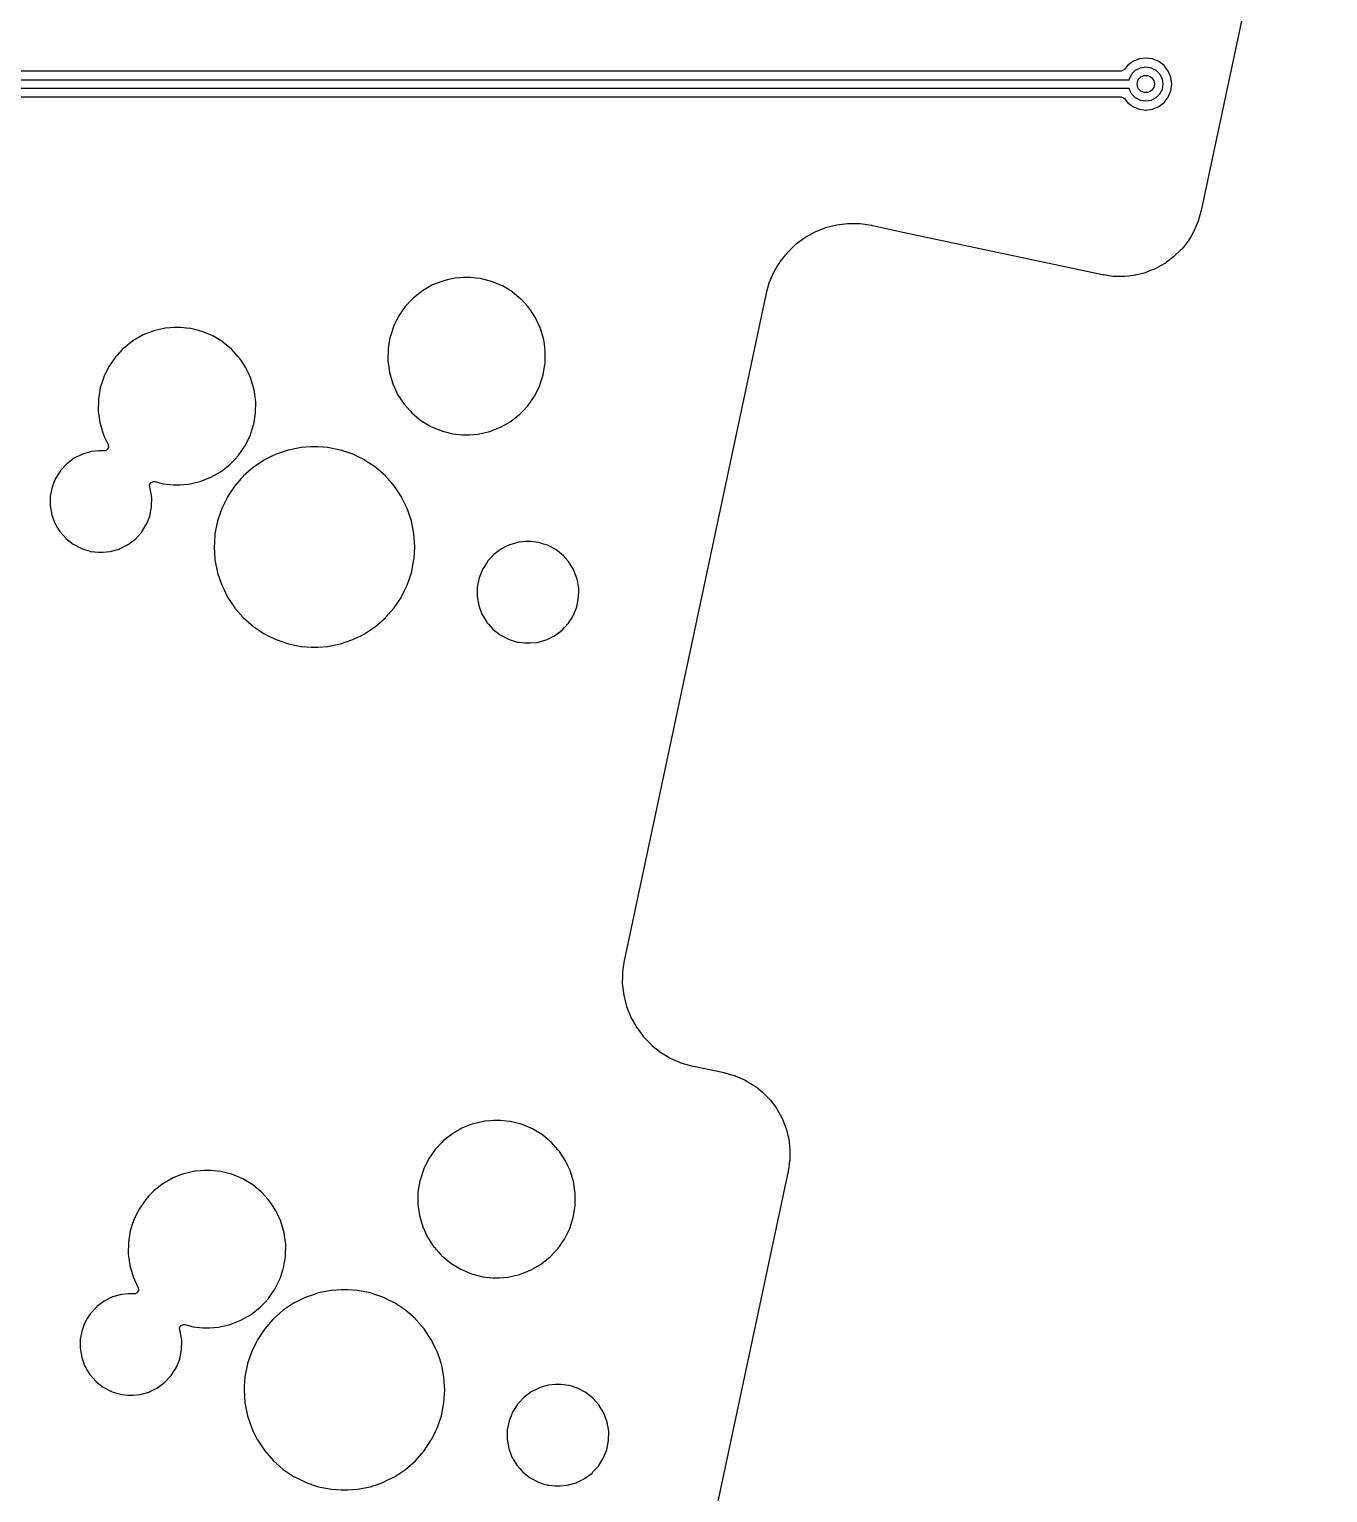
# Model space of a CAD drawing. Extents: x 0.6 to 14.8, y -5.2 to -0.6.
# Drawn here: x 5.768 to 6.958, y -3.277 to -1.936 of the extents above; entities that cross this region are included whole.
import ezdxf

# ---------------------------------------------------------------- set-up
doc = ezdxf.new("R2010")
doc.units = 0
doc.header["$MEASUREMENT"] = 0
doc.layers.add('BLACK', color=7, linetype='CONTINUOUS')

msp = doc.modelspace()

# ---------------------------------------------------------------- linework, layer by layer
at = {"layer": 'BLACK', "linetype": 'CONTINUOUS'}
for p, q in [((6.95806, -1.55636), (6.84202, -2.10228)), ((6.77448, -1.96936), (6.77179, -1.97286)), ((6.77942, -1.96557), (6.77448, -1.96936)), ((6.78517, -1.96319), (6.77942, -1.96557)), ((6.78208, -1.97348), (6.78647, -1.97124)), ((6.79134, -1.96237), (6.78517, -1.96319)), ((6.78647, -1.97124), (6.79134, -1.97047)), ((6.79751, -1.96319), (6.79134, -1.96237)), ((6.79134, -1.97047), (6.7962, -1.97124)), ((6.7962, -1.97124), (6.80059, -1.97348)), ((6.80326, -1.96557), (6.79751, -1.96319)), ((6.8082, -1.96936), (6.80326, -1.96557)), ((6.81199, -1.9743), (6.8082, -1.96936)), ((4.94032, -1.98228), (6.77621, -1.98228)), ((5.85827, -1.97439), (4.94784, -1.97439)), ((6.76869, -1.97439), (5.85827, -1.97439)), ((6.7698, -1.97423), (6.76869, -1.97439)), ((6.77179, -1.97286), (6.7698, -1.97423)), ((6.77621, -1.98228), (6.77636, -1.98135)), ((6.77636, -1.98135), (6.7786, -1.97696)), ((6.7786, -1.97696), (6.78208, -1.97348)), ((6.80059, -1.97348), (6.80408, -1.97696)), ((6.80408, -1.97696), (6.80632, -1.98135)), ((6.80632, -1.98135), (6.80709, -1.98622)), ((6.81437, -1.98005), (6.81199, -1.9743)), ((6.81518, -1.98622), (6.81437, -1.98005)), ((6.77621, -1.99016), (4.94032, -1.99016)), ((4.94784, -1.99805), (5.85827, -1.99805)), ((5.85827, -1.99805), (6.76869, -1.99805)), ((6.76869, -1.99805), (6.77099, -1.9988)), ((6.77636, -1.99109), (6.77621, -1.99016)), ((6.7786, -1.99548), (6.77636, -1.99109)), ((6.78208, -1.99896), (6.7786, -1.99548)), ((6.80408, -1.99548), (6.80059, -1.99896)), ((6.80632, -1.99109), (6.80408, -1.99548)), ((6.80709, -1.98622), (6.80632, -1.99109)), ((6.8082, -2.00308), (6.81199, -1.99814)), ((6.81199, -1.99814), (6.81437, -1.99239)), ((6.81437, -1.99239), (6.81518, -1.98622)), ((6.77099, -1.9988), (6.77179, -1.99958)), ((6.77179, -1.99958), (6.77448, -2.00308)), ((6.77448, -2.00308), (6.77942, -2.00687)), ((6.77942, -2.00687), (6.78517, -2.00925)), ((6.78647, -2.0012), (6.78208, -1.99896)), ((6.78517, -2.00925), (6.78964, -2.00984)), ((6.79134, -2.00197), (6.78647, -2.0012)), ((6.78964, -2.00984), (6.79108, -2.01003)), ((6.79108, -2.01003), (6.79134, -2.01007)), ((6.7962, -2.0012), (6.79134, -2.00197)), ((6.79134, -2.01007), (6.79159, -2.01003)), ((6.79159, -2.01003), (6.79304, -2.00984)), ((6.79304, -2.00984), (6.79751, -2.00925)), ((6.80059, -1.99896), (6.7962, -2.0012)), ((6.79751, -2.00925), (6.80326, -2.00687)), ((6.80326, -2.00687), (6.8082, -2.00308)), ((6.84182, -2.10311), (6.83933, -2.11192)), ((6.84202, -2.10228), (6.84177, -2.1027)), ((6.84177, -2.1027), (6.84181, -2.10308)), ((6.84181, -2.10308), (6.8418, -2.10311)), ((6.8418, -2.10311), (6.84182, -2.10311)), ((6.49796, -2.11812), (6.48801, -2.12209)), ((6.50834, -2.11549), (6.49796, -2.11812)), ((6.518, -2.11434), (6.50834, -2.11549)), ((6.51885, -2.11424), (6.518, -2.11434)), ((6.51898, -2.11423), (6.51885, -2.11424)), ((6.51885, -2.11424), (6.51885, -2.11424)), ((6.51911, -2.11423), (6.51898, -2.11423)), ((6.52392, -2.11429), (6.51911, -2.11423)), ((6.51911, -2.11423), (6.51911, -2.11423)), ((6.52969, -2.11437), (6.52392, -2.11429)), ((6.52981, -2.11439), (6.52969, -2.11437)), ((6.53992, -2.11585), (6.52981, -2.11439)), ((6.52981, -2.11439), (6.52981, -2.11439)), ((6.54029, -2.11591), (6.53992, -2.11585)), ((6.53992, -2.11585), (6.53992, -2.11585)), ((6.54028, -2.11593), (6.54029, -2.11591)), ((6.54051, -2.11606), (6.54028, -2.11593)), ((6.54083, -2.11617), (6.54051, -2.11606)), ((6.54129, -2.1163), (6.54083, -2.11617)), ((6.56886, -2.12216), (6.54129, -2.1163)), ((6.83913, -2.11251), (6.83543, -2.12113)), ((6.8393, -2.11203), (6.83913, -2.11251)), ((6.83933, -2.11192), (6.8393, -2.11203)), ((6.4724, -2.132), (6.47008, -2.13374)), ((6.47856, -2.1274), (6.4724, -2.132)), ((6.47867, -2.12733), (6.47856, -2.1274)), ((6.48801, -2.12209), (6.47867, -2.12733)), ((6.7516, -2.161), (6.56886, -2.12216)), ((6.83009, -2.1301), (6.82427, -2.13748)), ((6.83038, -2.12968), (6.83009, -2.1301)), ((6.83282, -2.12558), (6.83038, -2.12968)), ((6.83519, -2.1216), (6.83282, -2.12558)), ((6.83542, -2.12115), (6.83519, -2.1216)), ((6.83543, -2.12113), (6.83542, -2.12115)), ((6.46241, -2.14121), (6.45578, -2.14962)), ((6.47008, -2.13374), (6.46241, -2.14121)), ((6.81681, -2.14475), (6.81042, -2.14952)), ((6.8172, -2.14442), (6.81681, -2.14475)), ((6.82393, -2.13786), (6.8172, -2.14442)), ((6.82427, -2.13748), (6.82393, -2.13786)), ((6.4503, -2.15883), (6.44607, -2.16867)), ((6.45408, -2.15247), (6.4503, -2.15883)), ((6.45571, -2.14973), (6.45408, -2.15247)), ((6.45578, -2.14962), (6.45571, -2.14973)), ((6.45571, -2.14973), (6.45571, -2.14973)), ((6.79098, -2.15911), (6.78187, -2.16142)), ((6.79146, -2.15895), (6.79098, -2.15911)), ((6.79583, -2.15721), (6.79146, -2.15895)), ((6.80019, -2.15546), (6.79583, -2.15721)), ((6.80065, -2.15525), (6.80019, -2.15546)), ((6.8056, -2.15247), (6.80065, -2.15525)), ((6.80885, -2.15065), (6.8056, -2.15247)), ((6.80928, -2.15037), (6.80885, -2.15065)), ((6.81042, -2.14952), (6.80928, -2.15037)), ((6.13795, -2.17041), (6.12865, -2.17572)), ((6.14631, -2.16716), (6.13795, -2.17041)), ((6.1478, -2.16658), (6.14631, -2.16716)), ((6.14793, -2.16652), (6.1478, -2.16658)), ((6.1478, -2.16658), (6.1478, -2.16658)), ((6.14809, -2.16649), (6.14793, -2.16652)), ((6.15158, -2.1657), (6.14809, -2.16649)), ((6.15838, -2.16416), (6.15158, -2.1657)), ((6.15852, -2.16415), (6.15838, -2.16416)), ((6.16277, -2.16383), (6.15852, -2.16415)), ((6.15852, -2.16415), (6.15852, -2.16415)), ((6.16634, -2.16357), (6.16277, -2.16383)), ((6.17271, -2.16357), (6.16634, -2.16357)), ((6.17786, -2.16409), (6.17271, -2.16357)), ((6.18147, -2.16445), (6.17786, -2.16409)), ((6.18161, -2.16446), (6.18147, -2.16445)), ((6.18147, -2.16445), (6.18147, -2.16445)), ((6.18175, -2.1645), (6.18161, -2.16446)), ((6.19183, -2.16706), (6.18175, -2.1645)), ((6.18175, -2.1645), (6.18175, -2.1645)), ((6.19199, -2.1671), (6.19183, -2.16706)), ((6.20187, -2.17124), (6.19199, -2.1671)), ((6.21103, -2.1768), (6.20187, -2.17124)), ((6.44607, -2.16867), (6.44317, -2.17898)), ((6.75209, -2.16095), (6.7516, -2.161)), ((6.75244, -2.16115), (6.75209, -2.16095)), ((6.75257, -2.16117), (6.75244, -2.16115)), ((6.76161, -2.16248), (6.75257, -2.16117)), ((6.75257, -2.16117), (6.75257, -2.16117)), ((6.76212, -2.16252), (6.76161, -2.16248)), ((6.76596, -2.16257), (6.76212, -2.16252)), ((6.77152, -2.16264), (6.76596, -2.16257)), ((6.77203, -2.16262), (6.77152, -2.16264)), ((6.77541, -2.16222), (6.77203, -2.16262)), ((6.78136, -2.16151), (6.77541, -2.16222)), ((6.78187, -2.16142), (6.78136, -2.16151)), ((6.11892, -2.18376), (6.11325, -2.18978)), ((6.12024, -2.18235), (6.11892, -2.18376)), ((6.12865, -2.17572), (6.12024, -2.18235)), ((6.21114, -2.17689), (6.21103, -2.1768)), ((6.21892, -2.18336), (6.21114, -2.17689)), ((6.21926, -2.18365), (6.21892, -2.18336)), ((6.21936, -2.18376), (6.21926, -2.18365)), ((6.22518, -2.19027), (6.21936, -2.18376)), ((6.21936, -2.18376), (6.21936, -2.18376)), ((6.44324, -2.17947), (6.31382, -2.78834)), ((6.44319, -2.17903), (6.44308, -2.17944)), ((6.44308, -2.17944), (6.44324, -2.17947)), ((6.44317, -2.17898), (6.44319, -2.17898)), ((6.44319, -2.17898), (6.44319, -2.17903)), ((6.10679, -2.19896), (6.10206, -2.20856)), ((6.1129, -2.19015), (6.10679, -2.19896)), ((6.11325, -2.18978), (6.1129, -2.19015)), ((6.2264, -2.19164), (6.22518, -2.19027)), ((6.22648, -2.19176), (6.2264, -2.19164)), ((6.2272, -2.19286), (6.22648, -2.19176)), ((6.22648, -2.19176), (6.22648, -2.19176)), ((6.23227, -2.2006), (6.2272, -2.19286)), ((5.88112, -2.21294), (5.87262, -2.21624)), ((5.88247, -2.21241), (5.88112, -2.21294)), ((5.8826, -2.21236), (5.88247, -2.21241)), ((5.88247, -2.21241), (5.88247, -2.21241)), ((5.89305, -2.21), (5.8826, -2.21236)), ((5.8932, -2.20999), (5.89305, -2.21)), ((5.89744, -2.20967), (5.8932, -2.20999)), ((5.8932, -2.20999), (5.8932, -2.20999)), ((5.90101, -2.2094), (5.89744, -2.20967)), ((5.90739, -2.2094), (5.90101, -2.2094)), ((5.91254, -2.20992), (5.90739, -2.2094)), ((5.91614, -2.21029), (5.91254, -2.20992)), ((5.91628, -2.2103), (5.91614, -2.21029)), ((5.91614, -2.21029), (5.91614, -2.21029)), ((5.92666, -2.21294), (5.91628, -2.2103)), ((5.93654, -2.21708), (5.92666, -2.21294)), ((6.10201, -2.2087), (6.09953, -2.21644)), ((6.10206, -2.20856), (6.10201, -2.2087)), ((6.23498, -2.20647), (6.23227, -2.2006)), ((6.23636, -2.20947), (6.23498, -2.20647)), ((6.23675, -2.21033), (6.23636, -2.20947)), ((6.23975, -2.22061), (6.23675, -2.21033)), ((5.86332, -2.22156), (5.85491, -2.22819)), ((5.87262, -2.21624), (5.86332, -2.22156)), ((5.9457, -2.22264), (5.93654, -2.21708)), ((5.94581, -2.22273), (5.9457, -2.22264)), ((5.95376, -2.22934), (5.94581, -2.22273)), ((6.09816, -2.22264), (6.09723, -2.22834)), ((6.09879, -2.21876), (6.09816, -2.22264)), ((6.09953, -2.21644), (6.09879, -2.21876)), ((6.24002, -2.22256), (6.23975, -2.22061)), ((6.24102, -2.22994), (6.24002, -2.22256)), ((5.84757, -2.23599), (5.84146, -2.24479)), ((5.84916, -2.2343), (5.84757, -2.23599)), ((5.85359, -2.22959), (5.84916, -2.2343)), ((5.85491, -2.22819), (5.85359, -2.22959)), ((5.95394, -2.22949), (5.95376, -2.22934)), ((5.95403, -2.22959), (5.95394, -2.22949)), ((5.95985, -2.23611), (5.95403, -2.22959)), ((5.95403, -2.22959), (5.95403, -2.22959)), ((5.96107, -2.23748), (5.95985, -2.23611)), ((5.96115, -2.2376), (5.96107, -2.23748)), ((5.96127, -2.23778), (5.96115, -2.2376)), ((5.96115, -2.2376), (5.96115, -2.2376)), ((5.96275, -2.24005), (5.96127, -2.23778)), ((5.96694, -2.24644), (5.96275, -2.24005)), ((6.09707, -2.22934), (6.09693, -2.24005)), ((6.09693, -2.24005), (6.09695, -2.24019)), ((6.09723, -2.22834), (6.09707, -2.22934)), ((6.2412, -2.23122), (6.24102, -2.22994)), ((6.24106, -2.24193), (6.2412, -2.23122)), ((5.84146, -2.24479), (5.83673, -2.2544)), ((5.96889, -2.25066), (5.96694, -2.24644)), ((5.97068, -2.25454), (5.96889, -2.25066)), ((6.09695, -2.24019), (6.09741, -2.24358)), ((6.09695, -2.24019), (6.09695, -2.24019)), ((6.09741, -2.24358), (6.09837, -2.25066)), ((6.09837, -2.25066), (6.10137, -2.26094)), ((6.23686, -2.26023), (6.23929, -2.25264)), ((6.23929, -2.25264), (6.23933, -2.25251)), ((6.23933, -2.25251), (6.24079, -2.24358)), ((6.24079, -2.24358), (6.24103, -2.24208)), ((6.24103, -2.24208), (6.24106, -2.24193)), ((6.24103, -2.24208), (6.24103, -2.24208)), ((5.83346, -2.2646), (5.83174, -2.27517)), ((5.83597, -2.25676), (5.83346, -2.2646)), ((5.83668, -2.25454), (5.83597, -2.25676)), ((5.83673, -2.2544), (5.83668, -2.25454)), ((5.97143, -2.25616), (5.97068, -2.25454)), ((5.97442, -2.26645), (5.97143, -2.25616)), ((5.97498, -2.27054), (5.97442, -2.26645)), ((6.10137, -2.26094), (6.10143, -2.26108)), ((6.10143, -2.26108), (6.10143, -2.26108)), ((6.10143, -2.26108), (6.10299, -2.26446)), ((6.10299, -2.26446), (6.10585, -2.27067)), ((6.23133, -2.27231), (6.23607, -2.26271)), ((6.23607, -2.26271), (6.23686, -2.26023)), ((5.83174, -2.27517), (5.8316, -2.28588)), ((5.97563, -2.27532), (5.97498, -2.27054)), ((5.97587, -2.27706), (5.97563, -2.27532)), ((5.97573, -2.28777), (5.97587, -2.27706)), ((6.10585, -2.27067), (6.11173, -2.27963)), ((6.11173, -2.27963), (6.11182, -2.27974)), ((6.11182, -2.27974), (6.11182, -2.27974)), ((6.11182, -2.27974), (6.11759, -2.2862)), ((6.22523, -2.28112), (6.23133, -2.27231)), ((5.8316, -2.28588), (5.83162, -2.28603)), ((5.83162, -2.28603), (5.83162, -2.28603)), ((5.83162, -2.28603), (5.83186, -2.28777)), ((5.83186, -2.28777), (5.83304, -2.2965)), ((5.97401, -2.29834), (5.97573, -2.28777)), ((6.11759, -2.2862), (6.11886, -2.28762)), ((6.11886, -2.28762), (6.11897, -2.28771)), ((6.11897, -2.28771), (6.11897, -2.28771)), ((6.11897, -2.28771), (6.12563, -2.29325)), ((6.12563, -2.29325), (6.12709, -2.29447)), ((6.2098, -2.29529), (6.21516, -2.29107)), ((6.21516, -2.29107), (6.21789, -2.28892)), ((6.21789, -2.28892), (6.22115, -2.28545)), ((6.22115, -2.28545), (6.22513, -2.28122)), ((6.22513, -2.28122), (6.22523, -2.28112)), ((6.22513, -2.28122), (6.22513, -2.28122)), ((5.83304, -2.2965), (5.83604, -2.30678)), ((5.83604, -2.30678), (5.8361, -2.30691)), ((5.8361, -2.30691), (5.8361, -2.30691)), ((5.8361, -2.30691), (5.83716, -2.3092)), ((5.97074, -2.30854), (5.97264, -2.30262)), ((5.97264, -2.30262), (5.97396, -2.29848)), ((5.97396, -2.29848), (5.97401, -2.29834)), ((6.12709, -2.29447), (6.13625, -2.30003)), ((6.13625, -2.30003), (6.14613, -2.30417)), ((6.14613, -2.30417), (6.14627, -2.3042)), ((6.14627, -2.3042), (6.14627, -2.3042)), ((6.14627, -2.3042), (6.1482, -2.30469)), ((6.1482, -2.30469), (6.15651, -2.30681)), ((6.15651, -2.30681), (6.15666, -2.30682)), ((6.15666, -2.30682), (6.15666, -2.30682)), ((6.15666, -2.30682), (6.15922, -2.30708)), ((6.15922, -2.30708), (6.16541, -2.3077)), ((6.17535, -2.30744), (6.1796, -2.30712)), ((6.1796, -2.30712), (6.17974, -2.30711)), ((6.1796, -2.30712), (6.1796, -2.30712)), ((6.17974, -2.30711), (6.19019, -2.30475)), ((6.19019, -2.30475), (6.19045, -2.30465)), ((6.19045, -2.30465), (6.19405, -2.30325)), ((6.19405, -2.30325), (6.20017, -2.30086)), ((6.20017, -2.30086), (6.20947, -2.29555)), ((6.20947, -2.29555), (6.2098, -2.29529)), ((5.83716, -2.3092), (5.84053, -2.31651)), ((5.84108, -2.31902), (5.84006, -2.3212)), ((5.84053, -2.31651), (5.84061, -2.31663)), ((5.84061, -2.31663), (5.84062, -2.31665)), ((5.84062, -2.31665), (5.84108, -2.31902)), ((5.9599, -2.32695), (5.966, -2.31815)), ((5.966, -2.31815), (5.97074, -2.30854)), ((6.01766, -2.31931), (6.00587, -2.32166)), ((6.01779, -2.3193), (6.01766, -2.31931)), ((6.0266, -2.31873), (6.01779, -2.3193)), ((6.01779, -2.3193), (6.01779, -2.3193)), ((6.02666, -2.31872), (6.0266, -2.31873)), ((6.0266, -2.31873), (6.0266, -2.31873)), ((6.03267, -2.31872), (6.02666, -2.31872)), ((6.03273, -2.31873), (6.03267, -2.31872)), ((6.04154, -2.3193), (6.03273, -2.31873)), ((6.03273, -2.31873), (6.03273, -2.31873)), ((6.04167, -2.31931), (6.04154, -2.3193)), ((6.04154, -2.3193), (6.04154, -2.3193)), ((6.05346, -2.32166), (6.04167, -2.31931)), ((6.16541, -2.3077), (6.17178, -2.3077)), ((6.17178, -2.3077), (6.17535, -2.30744)), ((5.80965, -2.32909), (5.8028, -2.3342)), ((5.81731, -2.32532), (5.80965, -2.32909)), ((5.82553, -2.323), (5.81731, -2.32532)), ((5.83187, -2.32241), (5.82553, -2.323)), ((5.8368, -2.32241), (5.83187, -2.32241)), ((5.83692, -2.32243), (5.8368, -2.32241)), ((5.83698, -2.32243), (5.83692, -2.32243)), ((5.83795, -2.32237), (5.83698, -2.32243)), ((5.84006, -2.3212), (5.83795, -2.32237)), ((5.95256, -2.33475), (5.95695, -2.33009)), ((5.95695, -2.33009), (5.9598, -2.32706)), ((5.9598, -2.32706), (5.9599, -2.32695)), ((5.9598, -2.32706), (5.9598, -2.32706)), ((5.98369, -2.33084), (5.97369, -2.33753)), ((5.9838, -2.33079), (5.98369, -2.33084)), ((5.99067, -2.3274), (5.9838, -2.33079)), ((5.9838, -2.33079), (5.9838, -2.33079)), ((5.99448, -2.32552), (5.99067, -2.3274)), ((6.00279, -2.3227), (5.99448, -2.32552)), ((6.00575, -2.3217), (6.00279, -2.3227)), ((6.00587, -2.32166), (6.00575, -2.3217)), ((6.00575, -2.3217), (6.00575, -2.3217)), ((6.05358, -2.3217), (6.05346, -2.32166)), ((6.05654, -2.3227), (6.05358, -2.3217)), ((6.05358, -2.3217), (6.05358, -2.3217)), ((6.06485, -2.32552), (6.05654, -2.3227)), ((6.06866, -2.3274), (6.06485, -2.32552)), ((6.07552, -2.33079), (6.06866, -2.3274)), ((6.07564, -2.33084), (6.07552, -2.33079)), ((6.07552, -2.33079), (6.07552, -2.33079)), ((6.08564, -2.33753), (6.07564, -2.33084)), ((5.79519, -2.34335), (5.79245, -2.3477)), ((5.79691, -2.34063), (5.79519, -2.34335)), ((5.797, -2.34048), (5.79691, -2.34063)), ((5.79691, -2.34063), (5.79691, -2.34063)), ((5.79792, -2.33949), (5.797, -2.34048)), ((5.80268, -2.33434), (5.79792, -2.33949)), ((5.8028, -2.3342), (5.80268, -2.33434)), ((5.92486, -2.35058), (5.93485, -2.3467)), ((5.93485, -2.3467), (5.94415, -2.34139)), ((5.94415, -2.34139), (5.95256, -2.33475)), ((5.96456, -2.34555), (5.96256, -2.34783)), ((5.96465, -2.34546), (5.96456, -2.34555)), ((5.97369, -2.33753), (5.96465, -2.34546)), ((6.09468, -2.34546), (6.08564, -2.33753)), ((6.09477, -2.34555), (6.09468, -2.34546)), ((6.09677, -2.34783), (6.09477, -2.34555)), ((5.78928, -2.35563), (5.78762, -2.36401)), ((5.79098, -2.35137), (5.78928, -2.35563)), ((5.79238, -2.34787), (5.79098, -2.35137)), ((5.79245, -2.3477), (5.79238, -2.34787)), ((5.79238, -2.34787), (5.79238, -2.34787)), ((5.87865, -2.35337), (5.87998, -2.35137)), ((5.87874, -2.35578), (5.87865, -2.35337)), ((5.87912, -2.35681), (5.87874, -2.35578)), ((5.88057, -2.36523), (5.87912, -2.35681)), ((5.87998, -2.35137), (5.88224, -2.35054)), ((5.88224, -2.35054), (5.88336, -2.35065)), ((5.88336, -2.35065), (5.89118, -2.35264)), ((5.89118, -2.35264), (5.89133, -2.35266)), ((5.89133, -2.35266), (5.89133, -2.35266)), ((5.89133, -2.35266), (5.89389, -2.35292)), ((5.89389, -2.35292), (5.90008, -2.35354)), ((5.90008, -2.35354), (5.90645, -2.35354)), ((5.90645, -2.35354), (5.91002, -2.35327)), ((5.91002, -2.35327), (5.91427, -2.35296)), ((5.91427, -2.35296), (5.91442, -2.35295)), ((5.91427, -2.35296), (5.91427, -2.35296)), ((5.91442, -2.35295), (5.92486, -2.35058)), ((5.95672, -2.3545), (5.95003, -2.3645)), ((5.96256, -2.34783), (5.95672, -2.3545)), ((6.10261, -2.3545), (6.09677, -2.34783)), ((6.10929, -2.3645), (6.10261, -2.3545)), ((5.78762, -2.36401), (5.7875, -2.37255)), ((5.7875, -2.37255), (5.78895, -2.38097)), ((5.87879, -2.38215), (5.88045, -2.37377)), ((5.88045, -2.37377), (5.88057, -2.36523)), ((5.94959, -2.36541), (5.94471, -2.37529)), ((5.94998, -2.36461), (5.94959, -2.36541)), ((5.95003, -2.3645), (5.94998, -2.36461)), ((5.94998, -2.36461), (5.94998, -2.36461)), ((6.10935, -2.36461), (6.10929, -2.3645)), ((6.10974, -2.36541), (6.10935, -2.36461)), ((6.10935, -2.36461), (6.10935, -2.36461)), ((6.11461, -2.37529), (6.10974, -2.36541)), ((5.78895, -2.38097), (5.79191, -2.38899)), ((5.876, -2.38914), (5.87872, -2.38231)), ((5.87872, -2.38231), (5.87879, -2.38215)), ((5.94085, -2.38668), (5.9385, -2.39847)), ((5.94471, -2.37529), (5.94085, -2.38668)), ((6.11848, -2.38668), (6.11461, -2.37529)), ((6.12083, -2.39847), (6.11848, -2.38668)), ((5.79191, -2.38899), (5.792, -2.38914)), ((5.792, -2.38914), (5.792, -2.38914)), ((5.792, -2.38914), (5.7937, -2.39201)), ((5.7937, -2.39201), (5.79627, -2.39633)), ((5.79627, -2.39633), (5.79639, -2.39646)), ((5.79639, -2.39646), (5.79639, -2.39646)), ((5.79639, -2.39646), (5.80179, -2.40261)), ((5.86527, -2.40358), (5.87107, -2.39731)), ((5.87107, -2.39731), (5.87562, -2.39008)), ((5.87562, -2.39008), (5.876, -2.38914)), ((5.93849, -2.3986), (5.93798, -2.4064)), ((5.9385, -2.39847), (5.93849, -2.3986)), ((5.93849, -2.3986), (5.93849, -2.3986)), ((6.12084, -2.3986), (6.12083, -2.39847)), ((6.12135, -2.4064), (6.12084, -2.3986)), ((6.12084, -2.3986), (6.12084, -2.3986)), ((5.80179, -2.40261), (5.80191, -2.40275)), ((5.80191, -2.40275), (5.80861, -2.40804)), ((5.80861, -2.40804), (5.81617, -2.41201)), ((5.81617, -2.41201), (5.81779, -2.41251)), ((5.81779, -2.41251), (5.82416, -2.41449)), ((5.84254, -2.41478), (5.85076, -2.41247)), ((5.85076, -2.41247), (5.85097, -2.41237)), ((5.85097, -2.41237), (5.8548, -2.41047)), ((5.8548, -2.41047), (5.85776, -2.40902)), ((5.85776, -2.40902), (5.85842, -2.40869)), ((5.85842, -2.40869), (5.86387, -2.40462)), ((5.86387, -2.40462), (5.86512, -2.40368)), ((5.86512, -2.40368), (5.86527, -2.40358)), ((5.86512, -2.40368), (5.86512, -2.40368)), ((5.93798, -2.4064), (5.93772, -2.41047)), ((5.93772, -2.41047), (5.93772, -2.4106)), ((5.93772, -2.4106), (5.93842, -2.42118)), ((6.12091, -2.42118), (6.12161, -2.4106)), ((6.12161, -2.41047), (6.12135, -2.4064)), ((6.12161, -2.4106), (6.12161, -2.41047)), ((6.20091, -2.41226), (6.19406, -2.41737)), ((6.20506, -2.41021), (6.20091, -2.41226)), ((6.20841, -2.40856), (6.20506, -2.41021)), ((6.20857, -2.40848), (6.20841, -2.40856)), ((6.20841, -2.40856), (6.20841, -2.40856)), ((6.21679, -2.40616), (6.20857, -2.40848)), ((6.22313, -2.40558), (6.21679, -2.40616)), ((6.22806, -2.40558), (6.22313, -2.40558)), ((6.23285, -2.40615), (6.22806, -2.40558)), ((6.23482, -2.40638), (6.23285, -2.40615)), ((6.235, -2.4064), (6.23482, -2.40638)), ((6.23482, -2.40638), (6.23482, -2.40638)), ((6.23517, -2.40645), (6.235, -2.4064)), ((6.23968, -2.40785), (6.23517, -2.40645)), ((6.23517, -2.40645), (6.23517, -2.40645)), ((6.24316, -2.40893), (6.23968, -2.40785)), ((6.25072, -2.41291), (6.24316, -2.40893)), ((6.25742, -2.4182), (6.25072, -2.41291)), ((5.82416, -2.41449), (5.82416, -2.41449)), ((5.82416, -2.41449), (5.82433, -2.41455)), ((5.82433, -2.41455), (5.82451, -2.41457)), ((5.82451, -2.41457), (5.82451, -2.41457)), ((5.82451, -2.41457), (5.82556, -2.41469)), ((5.82556, -2.41469), (5.83127, -2.41537)), ((5.83127, -2.41537), (5.8362, -2.41537)), ((5.8362, -2.41537), (5.84254, -2.41478)), ((5.93842, -2.42118), (5.9385, -2.42247)), ((5.9385, -2.42247), (5.94085, -2.43427)), ((6.11848, -2.43427), (6.12083, -2.42247)), ((6.12083, -2.42247), (6.12091, -2.42118)), ((6.18817, -2.42379), (6.18475, -2.42921)), ((6.18826, -2.42364), (6.18817, -2.42379)), ((6.18817, -2.42379), (6.18817, -2.42379)), ((6.19406, -2.41737), (6.18826, -2.42364)), ((6.25754, -2.41833), (6.25742, -2.4182)), ((6.2622, -2.42364), (6.25754, -2.41833)), ((6.26306, -2.42462), (6.2622, -2.42364)), ((6.26315, -2.42477), (6.26306, -2.42462)), ((6.26733, -2.43181), (6.26315, -2.42477)), ((6.26315, -2.42477), (6.26315, -2.42477)), ((5.94085, -2.43427), (5.94471, -2.44566)), ((6.11461, -2.44566), (6.11848, -2.43427)), ((6.18054, -2.4388), (6.17887, -2.44718)), ((6.18232, -2.43434), (6.18054, -2.4388)), ((6.18364, -2.43103), (6.18232, -2.43434)), ((6.18371, -2.43087), (6.18364, -2.43103)), ((6.18364, -2.43103), (6.18364, -2.43103)), ((6.18475, -2.42921), (6.18371, -2.43087)), ((6.26742, -2.43196), (6.26733, -2.43181)), ((6.26733, -2.43181), (6.26733, -2.43181)), ((6.27038, -2.43998), (6.26742, -2.43196)), ((6.27058, -2.44115), (6.27038, -2.43998)), ((6.27125, -2.44502), (6.27058, -2.44115)), ((5.94471, -2.44566), (5.94683, -2.44996)), ((5.94683, -2.44996), (5.94976, -2.45589)), ((6.10965, -2.45572), (6.11249, -2.44996)), ((6.11249, -2.44996), (6.11461, -2.44566)), ((6.17878, -2.45461), (6.17876, -2.45572)), ((6.17885, -2.4493), (6.17878, -2.45461)), ((6.17887, -2.44718), (6.17885, -2.4493)), ((6.27183, -2.44839), (6.27125, -2.44502)), ((6.27171, -2.45693), (6.2718, -2.45011)), ((6.2718, -2.45011), (6.27182, -2.44857)), ((6.27182, -2.44857), (6.27183, -2.44839)), ((6.27182, -2.44857), (6.27182, -2.44857)), ((5.94976, -2.45589), (5.95003, -2.45645)), ((5.95003, -2.45645), (5.95672, -2.46645)), ((5.95672, -2.46645), (5.9568, -2.46654)), ((5.9568, -2.46654), (5.96445, -2.47527)), ((6.09488, -2.47527), (6.10253, -2.46654)), ((6.10253, -2.46654), (6.10261, -2.46645)), ((6.10261, -2.46645), (6.10929, -2.45645)), ((6.10929, -2.45645), (6.10957, -2.45589)), ((6.10957, -2.45589), (6.10965, -2.45572)), ((6.17876, -2.45572), (6.18021, -2.46414)), ((6.18021, -2.46414), (6.18317, -2.47215)), ((6.26695, -2.47308), (6.26998, -2.46548)), ((6.26998, -2.46548), (6.27005, -2.46531)), ((6.26998, -2.46548), (6.26998, -2.46548)), ((6.27005, -2.46531), (6.27171, -2.45693)), ((5.96445, -2.47527), (5.96465, -2.47549)), ((5.96465, -2.47549), (5.97369, -2.48342)), ((6.08564, -2.48342), (6.09468, -2.47549)), ((6.09468, -2.47549), (6.09488, -2.47527)), ((6.18317, -2.47215), (6.18326, -2.4723)), ((6.18326, -2.4723), (6.18326, -2.4723)), ((6.18326, -2.4723), (6.18516, -2.47551)), ((6.18516, -2.47551), (6.18753, -2.47949)), ((6.18753, -2.47949), (6.18765, -2.47963)), ((6.18765, -2.47963), (6.18765, -2.47963)), ((6.18765, -2.47963), (6.18946, -2.48168)), ((6.25875, -2.48433), (6.2622, -2.4806)), ((6.2622, -2.4806), (6.26232, -2.48047)), ((6.2622, -2.4806), (6.2622, -2.4806)), ((6.26232, -2.48047), (6.26512, -2.47603)), ((6.26512, -2.47603), (6.26679, -2.4734)), ((6.26679, -2.4734), (6.26688, -2.47325)), ((6.26688, -2.47325), (6.26695, -2.47308)), ((5.97369, -2.48342), (5.98369, -2.4901)), ((5.98369, -2.4901), (5.9838, -2.49016)), ((5.9838, -2.49016), (5.9838, -2.49016)), ((5.9838, -2.49016), (5.98724, -2.49185)), ((5.98724, -2.49185), (5.99448, -2.49542)), ((6.06485, -2.49542), (6.07209, -2.49185)), ((6.07209, -2.49185), (6.07552, -2.49016)), ((6.07552, -2.49016), (6.07564, -2.4901)), ((6.07552, -2.49016), (6.07552, -2.49016)), ((6.07564, -2.4901), (6.08564, -2.48342)), ((6.18946, -2.48168), (6.19316, -2.48591)), ((6.19316, -2.48591), (6.19987, -2.4912)), ((6.19987, -2.4912), (6.20743, -2.49518)), ((6.24283, -2.49523), (6.24952, -2.49193)), ((6.24952, -2.49193), (6.24968, -2.49185)), ((6.24952, -2.49193), (6.24952, -2.49193)), ((6.24968, -2.49185), (6.25653, -2.48674)), ((6.25653, -2.48674), (6.25875, -2.48433)), ((5.99448, -2.49542), (6.00587, -2.49929)), ((6.00587, -2.49929), (6.01766, -2.50164)), ((6.01766, -2.50164), (6.01779, -2.50164)), ((6.01779, -2.50164), (6.01779, -2.50164)), ((6.01779, -2.50164), (6.0266, -2.50222)), ((6.0266, -2.50222), (6.0266, -2.50222)), ((6.0266, -2.50222), (6.02666, -2.50223)), ((6.02666, -2.50223), (6.03267, -2.50223)), ((6.03267, -2.50223), (6.03273, -2.50222)), ((6.03273, -2.50222), (6.04154, -2.50164)), ((6.03273, -2.50222), (6.03273, -2.50222)), ((6.04154, -2.50164), (6.04154, -2.50164)), ((6.04154, -2.50164), (6.04167, -2.50164)), ((6.04167, -2.50164), (6.05346, -2.49929)), ((6.05346, -2.49929), (6.06485, -2.49542)), ((6.20743, -2.49518), (6.20905, -2.49568)), ((6.20905, -2.49568), (6.21542, -2.49766)), ((6.21542, -2.49766), (6.21542, -2.49766)), ((6.21542, -2.49766), (6.21559, -2.49771)), ((6.21559, -2.49771), (6.21577, -2.49773)), ((6.21577, -2.49773), (6.21577, -2.49773)), ((6.21577, -2.49773), (6.21719, -2.4979)), ((6.21719, -2.4979), (6.22253, -2.49853)), ((6.22253, -2.49853), (6.22746, -2.49853)), ((6.22746, -2.49853), (6.2338, -2.49795)), ((6.2338, -2.49795), (6.24202, -2.49563)), ((6.24202, -2.49563), (6.24283, -2.49523)), ((6.31343, -2.78936), (6.31189, -2.79996)), ((6.31345, -2.78936), (6.31343, -2.78936)), ((6.31357, -2.78914), (6.31345, -2.78936)), ((6.31369, -2.78881), (6.31357, -2.78914)), ((6.31382, -2.78834), (6.31369, -2.78881)), ((6.31189, -2.79996), (6.31183, -2.80411)), ((6.31183, -2.80411), (6.31175, -2.81035)), ((6.31175, -2.81035), (6.31175, -2.81067)), ((6.31175, -2.81067), (6.31301, -2.8213)), ((6.31301, -2.8213), (6.31564, -2.83169)), ((6.31564, -2.83169), (6.31961, -2.84164)), ((6.31961, -2.84164), (6.31968, -2.84175)), ((6.31968, -2.84175), (6.31968, -2.84175)), ((6.31968, -2.84175), (6.32404, -2.84954)), ((6.32404, -2.84954), (6.32485, -2.85098)), ((6.32485, -2.85098), (6.32492, -2.85108)), ((6.32492, -2.85108), (6.33064, -2.85874)), ((6.33064, -2.85874), (6.33126, -2.85956)), ((6.33126, -2.85956), (6.33873, -2.86724)), ((6.33873, -2.86724), (6.33883, -2.86732)), ((6.33883, -2.86732), (6.33883, -2.86732)), ((6.33883, -2.86732), (6.34392, -2.87133)), ((6.34392, -2.87133), (6.34714, -2.87387)), ((6.34714, -2.87387), (6.35086, -2.87608)), ((6.35086, -2.87608), (6.35624, -2.87928)), ((6.35624, -2.87928), (6.35624, -2.87928)), ((6.35624, -2.87928), (6.35635, -2.87934)), ((6.35635, -2.87934), (6.36619, -2.88357)), ((6.36619, -2.88357), (6.3765, -2.88648)), ((6.3765, -2.88646), (6.37655, -2.88645)), ((6.3765, -2.88648), (6.3765, -2.88646)), ((6.37655, -2.88645), (6.37696, -2.88657)), ((6.37696, -2.88657), (6.377, -2.88641)), ((6.377, -2.88641), (6.40496, -2.89235)), ((6.40496, -2.89235), (6.40539, -2.8926)), ((6.40539, -2.8926), (6.40577, -2.89256)), ((6.40577, -2.89256), (6.40579, -2.89257)), ((6.40579, -2.89257), (6.4058, -2.89255)), ((6.4058, -2.89255), (6.41401, -2.89487)), ((6.41401, -2.89487), (6.41471, -2.89507)), ((6.41471, -2.89507), (6.41519, -2.89524)), ((6.41519, -2.89524), (6.42383, -2.89895)), ((6.42383, -2.89895), (6.42428, -2.89918)), ((6.42428, -2.89918), (6.43236, -2.90399)), ((6.43236, -2.90399), (6.43278, -2.90428)), ((6.43278, -2.90428), (6.43546, -2.90639)), ((6.43546, -2.90639), (6.44016, -2.9101)), ((6.44016, -2.9101), (6.44054, -2.91044)), ((6.44054, -2.91044), (6.4471, -2.91717)), ((6.4471, -2.91717), (6.44743, -2.91756)), ((6.44743, -2.91756), (6.45276, -2.92469)), ((6.18585, -2.93675), (6.1754, -2.93912)), ((6.18599, -2.93674), (6.18585, -2.93675)), ((6.19024, -2.93643), (6.18599, -2.93674)), ((6.18599, -2.93674), (6.18599, -2.93674)), ((6.19381, -2.93616), (6.19024, -2.93643)), ((6.20018, -2.93616), (6.19381, -2.93616)), ((6.20533, -2.93668), (6.20018, -2.93616)), ((6.20893, -2.93704), (6.20533, -2.93668)), ((6.20908, -2.93706), (6.20893, -2.93704)), ((6.20893, -2.93704), (6.20893, -2.93704)), ((6.21946, -2.93969), (6.20908, -2.93706)), ((6.45276, -2.92469), (6.45306, -2.92509)), ((6.45306, -2.92509), (6.45333, -2.92552)), ((6.45333, -2.92552), (6.45372, -2.9262)), ((6.45372, -2.9262), (6.45793, -2.93372)), ((6.45793, -2.93372), (6.45815, -2.93418)), ((6.45815, -2.93418), (6.46097, -2.94125)), ((6.15612, -2.94832), (6.1477, -2.95495)), ((6.16542, -2.943), (6.15612, -2.94832)), ((6.17392, -2.93969), (6.16542, -2.943)), ((6.17526, -2.93917), (6.17392, -2.93969)), ((6.1754, -2.93912), (6.17526, -2.93917)), ((6.17526, -2.93917), (6.17526, -2.93917)), ((6.22934, -2.94384), (6.21946, -2.93969)), ((6.2385, -2.94939), (6.22934, -2.94384)), ((6.23861, -2.94949), (6.2385, -2.94939)), ((6.2453, -2.95505), (6.23861, -2.94949)), ((6.46097, -2.94125), (6.46163, -2.94291)), ((6.46163, -2.94291), (6.46179, -2.94339)), ((6.46179, -2.94339), (6.46409, -2.95247)), ((6.14037, -2.96275), (6.13426, -2.97155)), ((6.14073, -2.96236), (6.14037, -2.96275)), ((6.14645, -2.95628), (6.14073, -2.96236)), ((6.1477, -2.95495), (6.14645, -2.95628)), ((6.24673, -2.95624), (6.2453, -2.95505)), ((6.24683, -2.95635), (6.24673, -2.95624)), ((6.25271, -2.96295), (6.24683, -2.95635)), ((6.24683, -2.95635), (6.24683, -2.95635)), ((6.25386, -2.96423), (6.25271, -2.96295)), ((6.25394, -2.96436), (6.25386, -2.96423)), ((6.25406, -2.96453), (6.25394, -2.96436)), ((6.25394, -2.96436), (6.25394, -2.96436)), ((6.46409, -2.95247), (6.4641, -2.9525)), ((6.4641, -2.9525), (6.46419, -2.95301)), ((6.46419, -2.95301), (6.4646, -2.95641)), ((6.4646, -2.95641), (6.4653, -2.96234)), ((6.46533, -2.96285), (6.4652, -2.97206)), ((6.4653, -2.96234), (6.46533, -2.96285)), ((6.13426, -2.97155), (6.12952, -2.98116)), ((6.25974, -2.97319), (6.25406, -2.96453)), ((6.26212, -2.97836), (6.25974, -2.97319)), ((6.46508, -2.97332), (6.46393, -2.98127)), ((6.46516, -2.97276), (6.46508, -2.97332)), ((6.4652, -2.97225), (6.46516, -2.97276)), ((6.4652, -2.97206), (6.4652, -2.97225)), ((5.90009, -2.98884), (5.89079, -2.99415)), ((5.90859, -2.98553), (5.90009, -2.98884)), ((5.90994, -2.98501), (5.90859, -2.98553)), ((5.91007, -2.98495), (5.90994, -2.98501)), ((5.90994, -2.98501), (5.90994, -2.98501)), ((5.92052, -2.98259), (5.91007, -2.98495)), ((5.92066, -2.98258), (5.92052, -2.98259)), ((5.92491, -2.98226), (5.92066, -2.98258)), ((5.92066, -2.98258), (5.92066, -2.98258)), ((5.92848, -2.982), (5.92491, -2.98226)), ((5.93485, -2.982), (5.92848, -2.982)), ((5.93765, -2.98228), (5.93485, -2.982)), ((5.94361, -2.98288), (5.93765, -2.98228)), ((5.94375, -2.98289), (5.94361, -2.98288)), ((5.94361, -2.98288), (5.94361, -2.98288)), ((5.95413, -2.98553), (5.94375, -2.98289)), ((5.96401, -2.98967), (5.95413, -2.98553)), ((5.97317, -2.99523), (5.96401, -2.98967)), ((6.127, -2.98903), (6.12626, -2.99136)), ((6.12948, -2.98129), (6.127, -2.98903)), ((6.12952, -2.98116), (6.12948, -2.98129)), ((6.26416, -2.98278), (6.26212, -2.97836)), ((6.26422, -2.98292), (6.26416, -2.98278)), ((6.26722, -2.9932), (6.26422, -2.98292)), ((6.46368, -2.98277), (6.3405, -3.56229)), ((6.46383, -2.98192), (6.46363, -2.98228)), ((6.46363, -2.98228), (6.46368, -2.98277)), ((6.46393, -2.98127), (6.46383, -2.98192)), ((5.88106, -3.00219), (5.87808, -3.00535)), ((5.88238, -3.00078), (5.88106, -3.00219)), ((5.88841, -2.99603), (5.88238, -3.00078)), ((5.89067, -2.99424), (5.88841, -2.99603)), ((5.89079, -2.99415), (5.89067, -2.99424)), ((5.89067, -2.99424), (5.89067, -2.99424)), ((5.97328, -2.99532), (5.97317, -2.99523)), ((5.98122, -3.00193), (5.97328, -2.99532)), ((5.9814, -3.00208), (5.98122, -3.00193)), ((5.9815, -3.00219), (5.9814, -3.00208)), ((5.98732, -3.0087), (5.9815, -3.00219)), ((5.9815, -3.00219), (5.9815, -3.00219)), ((6.12453, -3.00193), (6.12439, -3.01264)), ((6.12626, -2.99136), (6.12453, -3.00193)), ((6.2677, -2.99672), (6.26722, -2.9932)), ((6.26856, -3.00303), (6.2677, -2.99672)), ((6.26853, -3.0141), (6.26866, -3.00396)), ((6.26866, -3.00382), (6.26856, -3.00303)), ((6.26866, -3.00396), (6.26866, -3.00382)), ((5.86893, -3.01739), (5.86419, -3.02699)), ((5.87504, -3.00859), (5.86893, -3.01739)), ((5.87808, -3.00535), (5.87504, -3.00859)), ((5.98854, -3.01007), (5.98732, -3.0087)), ((5.99022, -3.01264), (5.98854, -3.01007)), ((5.99441, -3.01903), (5.99022, -3.01264)), ((6.12439, -3.01264), (6.12441, -3.01278)), ((6.12441, -3.01278), (6.12502, -3.01727)), ((6.12441, -3.01278), (6.12441, -3.01278)), ((6.12502, -3.01727), (6.12584, -3.02325)), ((6.2668, -3.0251), (6.26852, -3.01453)), ((6.26852, -3.01453), (6.26853, -3.0141)), ((5.86415, -3.02713), (5.86241, -3.03256)), ((5.86419, -3.02699), (5.86415, -3.02713)), ((5.99615, -3.02281), (5.99441, -3.01903)), ((5.99882, -3.02859), (5.99615, -3.02281)), ((5.99889, -3.02876), (5.99882, -3.02859)), ((6.00189, -3.03904), (5.99889, -3.02876)), ((6.12584, -3.02325), (6.12884, -3.03354)), ((6.26354, -3.0353), (6.2668, -3.0251)), ((5.86093, -3.0372), (5.85921, -3.04777)), ((5.86241, -3.03256), (5.86093, -3.0372)), ((6.00252, -3.04367), (6.00189, -3.03904)), ((6.00331, -3.04944), (6.00252, -3.04367)), ((6.12884, -3.03354), (6.1289, -3.03367)), ((6.1289, -3.03367), (6.1289, -3.03367)), ((6.1289, -3.03367), (6.13046, -3.03706)), ((6.13046, -3.03706), (6.13332, -3.04327)), ((6.13332, -3.04327), (6.13722, -3.04921)), ((6.2588, -3.04491), (6.26354, -3.0353)), ((5.85921, -3.04777), (5.85907, -3.05848)), ((6.00319, -3.06036), (6.00333, -3.04965)), ((6.00333, -3.04965), (6.00331, -3.04944)), ((6.13722, -3.04921), (6.13823, -3.05076)), ((6.13823, -3.05076), (6.13919, -3.05222)), ((6.13919, -3.05222), (6.13929, -3.05233)), ((6.13929, -3.05233), (6.13929, -3.05233)), ((6.13929, -3.05233), (6.14572, -3.05954)), ((6.24535, -3.06151), (6.24977, -3.05681)), ((6.24977, -3.05681), (6.25259, -3.05381)), ((6.25259, -3.05381), (6.25269, -3.05371)), ((6.25259, -3.05381), (6.25259, -3.05381)), ((6.25269, -3.05371), (6.2588, -3.04491)), ((5.85907, -3.05848), (5.85909, -3.05862)), ((5.85909, -3.05862), (5.85909, -3.05862)), ((5.85909, -3.05862), (5.85959, -3.06232)), ((5.85959, -3.06232), (5.86051, -3.06909)), ((5.86051, -3.06909), (5.86351, -3.07938)), ((6.00069, -3.07339), (6.00143, -3.07107)), ((6.00143, -3.07107), (6.00147, -3.07094)), ((6.00147, -3.07094), (6.00306, -3.06121)), ((6.00306, -3.06121), (6.00317, -3.06051)), ((6.00317, -3.06051), (6.00319, -3.06036)), ((6.00317, -3.06051), (6.00317, -3.06051)), ((6.14572, -3.05954), (6.14633, -3.06022)), ((6.14633, -3.06022), (6.14644, -3.06031)), ((6.14644, -3.06031), (6.14644, -3.06031)), ((6.14644, -3.06031), (6.14789, -3.06151)), ((6.14789, -3.06151), (6.15456, -3.06706)), ((6.15456, -3.06706), (6.16372, -3.07262)), ((6.22764, -3.07346), (6.23694, -3.06814)), ((6.23694, -3.06814), (6.24535, -3.06151)), ((5.86351, -3.07938), (5.86357, -3.07951)), ((5.86357, -3.07951), (5.86357, -3.07951)), ((5.86357, -3.07951), (5.86477, -3.08211)), ((5.86477, -3.08211), (5.86799, -3.0891)), ((5.99347, -3.09075), (5.99821, -3.08114)), ((5.99821, -3.08114), (6.00069, -3.07339)), ((6.16372, -3.07262), (6.1736, -3.07676)), ((6.1736, -3.07676), (6.18398, -3.0794)), ((6.18398, -3.0794), (6.18412, -3.07941)), ((6.18412, -3.07941), (6.18412, -3.07941)), ((6.18412, -3.07941), (6.18668, -3.07967)), ((6.18668, -3.07967), (6.19288, -3.0803)), ((6.19288, -3.0803), (6.19925, -3.0803)), ((6.19925, -3.0803), (6.20282, -3.08003)), ((6.20282, -3.08003), (6.20707, -3.07972)), ((6.20707, -3.07971), (6.20721, -3.0797)), ((6.20707, -3.07972), (6.20707, -3.07971)), ((6.20721, -3.0797), (6.21766, -3.07734)), ((6.21766, -3.07734), (6.21905, -3.0768)), ((6.21905, -3.0768), (6.22053, -3.07622)), ((6.22053, -3.07622), (6.22764, -3.07346)), ((5.84478, -3.09791), (5.83711, -3.10169)), ((5.853, -3.09559), (5.84478, -3.09791)), ((5.85934, -3.09501), (5.853, -3.09559)), ((5.86427, -3.09501), (5.85934, -3.09501)), ((5.86438, -3.09502), (5.86427, -3.09501)), ((5.86445, -3.09503), (5.86438, -3.09502)), ((5.86542, -3.09496), (5.86445, -3.09503)), ((5.86753, -3.09379), (5.86542, -3.09496)), ((5.86854, -3.09161), (5.86753, -3.09379)), ((5.86799, -3.0891), (5.86807, -3.08922)), ((5.86807, -3.08922), (5.86808, -3.08925)), ((5.86808, -3.08925), (5.86854, -3.09161)), ((5.98736, -3.09955), (5.99347, -3.09075)), ((6.02194, -3.09812), (6.01813, -3.1)), ((6.03025, -3.0953), (6.02194, -3.09812)), ((6.03321, -3.09429), (6.03025, -3.0953)), ((6.03333, -3.09425), (6.03321, -3.09429)), ((6.03321, -3.09429), (6.03321, -3.09429)), ((6.04513, -3.09191), (6.03333, -3.09425)), ((6.04526, -3.0919), (6.04513, -3.09191)), ((6.05406, -3.09132), (6.04526, -3.0919)), ((6.04526, -3.0919), (6.04526, -3.0919)), ((6.05413, -3.09132), (6.05406, -3.09132)), ((6.05406, -3.09132), (6.05406, -3.09132)), ((6.06013, -3.09132), (6.05413, -3.09132)), ((6.0602, -3.09132), (6.06013, -3.09132)), ((6.06901, -3.0919), (6.0602, -3.09132)), ((6.0602, -3.09132), (6.0602, -3.09132)), ((6.06913, -3.09191), (6.06901, -3.0919)), ((6.06901, -3.0919), (6.06901, -3.0919)), ((6.08093, -3.09425), (6.06913, -3.09191)), ((6.08105, -3.09429), (6.08093, -3.09425)), ((6.08401, -3.0953), (6.08105, -3.09429)), ((6.08105, -3.09429), (6.08105, -3.09429)), ((6.09232, -3.09812), (6.08401, -3.0953)), ((6.09613, -3.1), (6.09232, -3.09812)), ((5.83015, -3.10693), (5.82471, -3.11282)), ((5.83027, -3.1068), (5.83015, -3.10693)), ((5.83156, -3.10583), (5.83027, -3.1068)), ((5.83242, -3.10519), (5.83156, -3.10583)), ((5.83711, -3.10169), (5.83242, -3.10519)), ((5.97161, -3.11398), (5.98002, -3.10735)), ((5.98002, -3.10735), (5.98441, -3.10268)), ((5.98441, -3.10268), (5.98727, -3.09965)), ((5.98727, -3.09965), (5.98736, -3.09955)), ((5.98727, -3.09965), (5.98727, -3.09965)), ((6.00116, -3.11012), (5.99211, -3.11805)), ((6.01116, -3.10344), (6.00116, -3.11012)), ((6.01127, -3.10338), (6.01116, -3.10344)), ((6.01813, -3.1), (6.01127, -3.10338)), ((6.01127, -3.10338), (6.01127, -3.10338)), ((6.10299, -3.10338), (6.09613, -3.1)), ((6.10311, -3.10344), (6.10299, -3.10338)), ((6.10299, -3.10338), (6.10299, -3.10338)), ((6.11311, -3.11012), (6.10311, -3.10344)), ((6.12215, -3.11805), (6.11311, -3.11012)), ((5.81853, -3.12376), (5.81675, -3.12823)), ((5.81985, -3.12046), (5.81853, -3.12376)), ((5.81991, -3.12029), (5.81985, -3.12046)), ((5.81985, -3.12046), (5.81985, -3.12046)), ((5.82152, -3.11776), (5.81991, -3.12029)), ((5.82438, -3.11322), (5.82152, -3.11776)), ((5.82447, -3.11307), (5.82438, -3.11322)), ((5.82438, -3.11322), (5.82438, -3.11322)), ((5.82471, -3.11282), (5.82447, -3.11307)), ((5.90611, -3.12597), (5.90745, -3.12397)), ((5.90745, -3.12397), (5.90971, -3.12313)), ((5.90971, -3.12313), (5.91082, -3.12325)), ((5.91082, -3.12325), (5.91865, -3.12524)), ((5.91865, -3.12524), (5.9188, -3.12525)), ((5.9188, -3.12525), (5.9188, -3.12525)), ((5.9188, -3.12525), (5.92136, -3.12551)), ((5.94188, -3.12554), (5.95233, -3.12318)), ((5.95233, -3.12318), (5.96231, -3.11929)), ((5.96231, -3.11929), (5.97161, -3.11398)), ((5.99139, -3.11888), (5.98418, -3.12709)), ((5.99203, -3.11815), (5.99139, -3.11888)), ((5.99211, -3.11805), (5.99203, -3.11815)), ((6.12223, -3.11815), (6.12215, -3.11805)), ((6.12288, -3.11888), (6.12223, -3.11815)), ((6.13008, -3.12709), (6.12288, -3.11888)), ((5.81506, -3.138), (5.815, -3.14276)), ((5.81508, -3.13661), (5.81506, -3.138)), ((5.81675, -3.12823), (5.81508, -3.13661)), ((5.90621, -3.12838), (5.90611, -3.12597)), ((5.90659, -3.1294), (5.90621, -3.12838)), ((5.90803, -3.13782), (5.90659, -3.1294)), ((5.90792, -3.14636), (5.90803, -3.13782)), ((5.92136, -3.12551), (5.92755, -3.12613)), ((5.92755, -3.12613), (5.93392, -3.12613)), ((5.93392, -3.12613), (5.93749, -3.12587)), ((5.93749, -3.12587), (5.94174, -3.12555)), ((5.94174, -3.12555), (5.94188, -3.12554)), ((5.94174, -3.12555), (5.94174, -3.12555)), ((5.97745, -3.13721), (5.97567, -3.14081)), ((5.9775, -3.13709), (5.97745, -3.13721)), ((5.97745, -3.13721), (5.97745, -3.13721)), ((5.98418, -3.12709), (5.9775, -3.13709)), ((6.13676, -3.13709), (6.13008, -3.12709)), ((6.13682, -3.13721), (6.13676, -3.13709)), ((6.1386, -3.14081), (6.13682, -3.13721)), ((6.13682, -3.13721), (6.13682, -3.13721)), ((5.815, -3.14276), (5.81497, -3.14515)), ((5.81497, -3.14515), (5.815, -3.14532)), ((5.815, -3.14532), (5.81518, -3.14636)), ((5.815, -3.14532), (5.815, -3.14532)), ((5.81518, -3.14636), (5.81642, -3.15357)), ((5.90626, -3.15474), (5.90792, -3.14636)), ((5.97218, -3.14788), (5.96985, -3.15474)), ((5.97567, -3.14081), (5.97218, -3.14788)), ((6.14208, -3.14788), (6.1386, -3.14081)), ((6.14441, -3.15474), (6.14208, -3.14788)), ((5.81642, -3.15357), (5.81937, -3.16158)), ((5.81937, -3.16158), (5.81946, -3.16173)), ((5.81946, -3.16173), (5.81947, -3.16173)), ((5.81947, -3.16173), (5.82177, -3.1656)), ((5.82177, -3.1656), (5.82374, -3.16892)), ((5.89853, -3.1699), (5.90124, -3.1656)), ((5.90124, -3.1656), (5.90299, -3.16283)), ((5.90299, -3.16283), (5.90309, -3.16268)), ((5.90309, -3.16268), (5.90347, -3.16173)), ((5.90347, -3.16173), (5.90619, -3.15491)), ((5.90619, -3.15491), (5.90626, -3.15474)), ((5.96832, -3.15927), (5.96597, -3.17107)), ((5.96848, -3.15879), (5.96832, -3.15927)), ((5.96985, -3.15474), (5.96848, -3.15879)), ((6.14578, -3.15879), (6.14441, -3.15474)), ((6.14595, -3.15927), (6.14578, -3.15879)), ((6.14829, -3.17107), (6.14595, -3.15927)), ((5.82374, -3.16892), (5.82386, -3.16905)), ((5.82386, -3.16905), (5.82386, -3.16905)), ((5.82386, -3.16905), (5.82925, -3.17521)), ((5.82925, -3.17521), (5.82937, -3.17534)), ((5.82937, -3.17534), (5.83608, -3.18063)), ((5.88589, -3.18128), (5.89273, -3.17617)), ((5.89273, -3.17617), (5.89757, -3.17094)), ((5.89757, -3.17094), (5.89841, -3.17003)), ((5.89841, -3.17003), (5.89853, -3.1699)), ((5.89841, -3.17003), (5.89841, -3.17003)), ((5.96596, -3.17119), (5.9654, -3.17982)), ((5.96597, -3.17107), (5.96596, -3.17119)), ((5.96596, -3.17119), (5.96596, -3.17119)), ((6.1483, -3.17119), (6.14829, -3.17107)), ((6.14887, -3.17982), (6.1483, -3.17119)), ((6.1483, -3.17119), (6.1483, -3.17119)), ((6.24426, -3.17876), (6.23603, -3.18107)), ((6.25059, -3.17817), (6.24426, -3.17876)), ((6.25553, -3.17817), (6.25059, -3.17817)), ((6.26031, -3.17874), (6.25553, -3.17817)), ((6.26229, -3.17897), (6.26031, -3.17874)), ((6.26247, -3.17899), (6.26229, -3.17897)), ((6.26229, -3.17897), (6.26229, -3.17897)), ((6.26264, -3.17905), (6.26247, -3.17899)), ((5.83608, -3.18063), (5.84364, -3.18461)), ((5.84364, -3.18461), (5.84513, -3.18507)), ((5.84513, -3.18507), (5.85163, -3.18709)), ((5.85163, -3.18709), (5.85163, -3.18709)), ((5.85163, -3.18709), (5.8518, -3.18714)), ((5.8518, -3.18714), (5.85198, -3.18716)), ((5.85198, -3.18716), (5.85198, -3.18716)), ((5.85198, -3.18716), (5.8534, -3.18733)), ((5.8534, -3.18733), (5.85873, -3.18796)), ((5.85873, -3.18796), (5.86367, -3.18796)), ((5.86367, -3.18796), (5.87001, -3.18738)), ((5.87001, -3.18738), (5.87823, -3.18506)), ((5.87823, -3.18506), (5.87843, -3.18496)), ((5.87843, -3.18496), (5.88227, -3.18307)), ((5.88227, -3.18307), (5.88539, -3.18153)), ((5.88539, -3.18153), (5.88589, -3.18128)), ((5.9654, -3.17982), (5.96518, -3.18307)), ((5.96518, -3.18307), (5.96519, -3.18319)), ((5.96519, -3.18319), (5.96596, -3.19488)), ((6.14831, -3.19488), (6.14907, -3.18319)), ((6.14908, -3.18307), (6.14887, -3.17982)), ((6.14907, -3.18319), (6.14908, -3.18307)), ((6.22141, -3.19009), (6.21686, -3.19502)), ((6.22153, -3.18996), (6.22141, -3.19009)), ((6.22837, -3.18485), (6.22153, -3.18996)), ((6.23414, -3.18201), (6.22837, -3.18485)), ((6.23587, -3.18115), (6.23414, -3.18201)), ((6.23603, -3.18107), (6.23587, -3.18115)), ((6.23587, -3.18115), (6.23587, -3.18115)), ((6.26513, -3.17982), (6.26264, -3.17905)), ((6.26264, -3.17905), (6.26264, -3.17905)), ((6.27062, -3.18153), (6.26513, -3.17982)), ((6.27818, -3.1855), (6.27062, -3.18153)), ((6.28489, -3.19079), (6.27818, -3.1855)), ((6.28501, -3.19093), (6.28489, -3.19079)), ((6.29019, -3.19684), (6.28501, -3.19093)), ((5.96596, -3.19488), (5.96597, -3.19507)), ((5.96597, -3.19507), (5.96832, -3.20687)), ((6.14595, -3.20687), (6.14829, -3.19507)), ((6.14829, -3.19507), (6.14831, -3.19488)), ((6.21111, -3.20363), (6.20981, -3.20687)), ((6.21117, -3.20346), (6.21111, -3.20363)), ((6.21111, -3.20363), (6.21111, -3.20363)), ((6.21545, -3.19668), (6.21117, -3.20346)), ((6.21564, -3.19639), (6.21545, -3.19668)), ((6.21573, -3.19624), (6.21564, -3.19639)), ((6.21564, -3.19639), (6.21564, -3.19639)), ((6.21686, -3.19502), (6.21573, -3.19624)), ((6.29052, -3.19721), (6.29019, -3.19684)), ((6.29061, -3.19737), (6.29052, -3.19721)), ((6.2948, -3.2044), (6.29061, -3.19737)), ((6.29061, -3.19737), (6.29061, -3.19737)), ((6.29489, -3.20456), (6.2948, -3.2044)), ((6.2948, -3.2044), (6.2948, -3.2044)), ((6.29785, -3.21257), (6.29489, -3.20456)), ((5.96832, -3.20687), (5.97218, -3.21825)), ((5.97218, -3.21825), (5.97362, -3.22117)), ((6.14065, -3.22117), (6.14208, -3.21825)), ((6.14208, -3.21825), (6.14595, -3.20687)), ((6.20801, -3.21139), (6.20634, -3.21977)), ((6.20981, -3.20687), (6.20801, -3.21139)), ((6.29929, -3.22099), (6.29785, -3.21257)), ((5.97362, -3.22117), (5.97723, -3.22849)), ((5.97723, -3.22849), (5.9775, -3.22904)), ((5.9775, -3.22904), (5.98418, -3.23904)), ((6.13008, -3.23904), (6.13676, -3.22904)), ((6.13676, -3.22904), (6.13703, -3.22849)), ((6.13703, -3.22849), (6.13712, -3.22831)), ((6.13712, -3.22831), (6.14065, -3.22117)), ((6.20625, -3.2266), (6.20623, -3.22831)), ((6.20623, -3.22831), (6.20768, -3.23673)), ((6.20629, -3.22362), (6.20625, -3.2266)), ((6.20634, -3.21977), (6.20629, -3.22362)), ((6.29751, -3.23791), (6.29918, -3.22953)), ((6.29918, -3.22953), (6.29929, -3.22099)), ((5.98418, -3.23904), (5.99211, -3.24809)), ((6.12215, -3.24809), (6.13008, -3.23904)), ((6.20768, -3.23673), (6.21063, -3.24474)), ((6.21063, -3.24474), (6.21072, -3.2449)), ((6.21072, -3.2449), (6.21072, -3.2449)), ((6.21072, -3.2449), (6.21177, -3.24665)), ((6.28979, -3.25306), (6.29435, -3.24584)), ((6.29435, -3.24584), (6.29465, -3.24509)), ((6.29465, -3.24509), (6.29745, -3.23807)), ((6.29745, -3.23807), (6.29751, -3.23791)), ((5.99211, -3.24809), (6.00116, -3.25602)), ((6.00116, -3.25602), (6.01116, -3.2627)), ((6.10311, -3.2627), (6.11311, -3.25602)), ((6.11311, -3.25602), (6.12215, -3.24809)), ((6.21177, -3.24665), (6.215, -3.25208)), ((6.215, -3.25208), (6.21512, -3.25222)), ((6.21512, -3.25222), (6.21512, -3.25222)), ((6.21512, -3.25222), (6.21776, -3.25523)), ((6.21776, -3.25523), (6.22063, -3.25851)), ((6.22063, -3.25851), (6.22734, -3.2638)), ((6.27715, -3.26445), (6.28399, -3.25934)), ((6.28399, -3.25934), (6.28488, -3.25837)), ((6.28488, -3.25837), (6.28967, -3.2532)), ((6.28967, -3.2532), (6.28979, -3.25306)), ((6.28967, -3.2532), (6.28967, -3.2532)), ((6.01116, -3.2627), (6.01127, -3.26275)), ((6.01127, -3.26275), (6.01127, -3.26275)), ((6.01127, -3.26275), (6.01599, -3.26508)), ((6.01599, -3.26508), (6.02194, -3.26802)), ((6.02194, -3.26802), (6.02783, -3.27002)), ((6.02783, -3.27002), (6.03076, -3.27101)), ((6.03076, -3.27101), (6.03333, -3.27188)), ((6.03333, -3.27188), (6.04513, -3.27423)), ((6.06913, -3.27423), (6.08093, -3.27188)), ((6.08093, -3.27188), (6.0835, -3.27101)), ((6.0835, -3.27101), (6.08643, -3.27002)), ((6.08643, -3.27002), (6.09232, -3.26802)), ((6.09232, -3.26802), (6.09828, -3.26508)), ((6.09828, -3.26508), (6.10299, -3.26275)), ((6.10299, -3.26275), (6.10311, -3.2627)), ((6.10299, -3.26275), (6.10299, -3.26275)), ((6.22734, -3.2638), (6.2349, -3.26777)), ((6.2349, -3.26777), (6.23814, -3.26878)), ((6.23814, -3.26878), (6.24289, -3.27025)), ((6.24289, -3.27025), (6.24289, -3.27025)), ((6.24289, -3.27025), (6.24306, -3.27031)), ((6.24306, -3.27031), (6.24323, -3.27033)), ((6.24323, -3.27033), (6.24323, -3.27033)), ((6.24323, -3.27033), (6.24466, -3.2705)), ((6.24466, -3.2705), (6.24999, -3.27113)), ((6.24999, -3.27113), (6.25493, -3.27113)), ((6.25493, -3.27113), (6.26127, -3.27054)), ((6.26127, -3.27054), (6.26949, -3.26823)), ((6.26949, -3.26823), (6.2703, -3.26783)), ((6.2703, -3.26783), (6.27373, -3.26613)), ((6.27373, -3.26613), (6.27715, -3.26445)), ((6.04513, -3.27423), (6.04526, -3.27424)), ((6.04526, -3.27424), (6.04526, -3.27424)), ((6.04526, -3.27424), (6.05406, -3.27482)), ((6.05406, -3.27482), (6.05406, -3.27482)), ((6.05406, -3.27482), (6.05413, -3.27482)), ((6.05413, -3.27482), (6.06013, -3.27482)), ((6.06013, -3.27482), (6.0602, -3.27482)), ((6.0602, -3.27482), (6.06901, -3.27424)), ((6.0602, -3.27482), (6.0602, -3.27482)), ((6.06901, -3.27424), (6.06913, -3.27423)), ((6.06901, -3.27424), (6.06901, -3.27424))]:
    msp.add_line(p, q, dxfattribs=at)
at = {"layer": 'BLACK'}
msp.add_circle((6.79134, -1.98622), 0.007874, dxfattribs=at)

doc.saveas('drawing.dxf')
